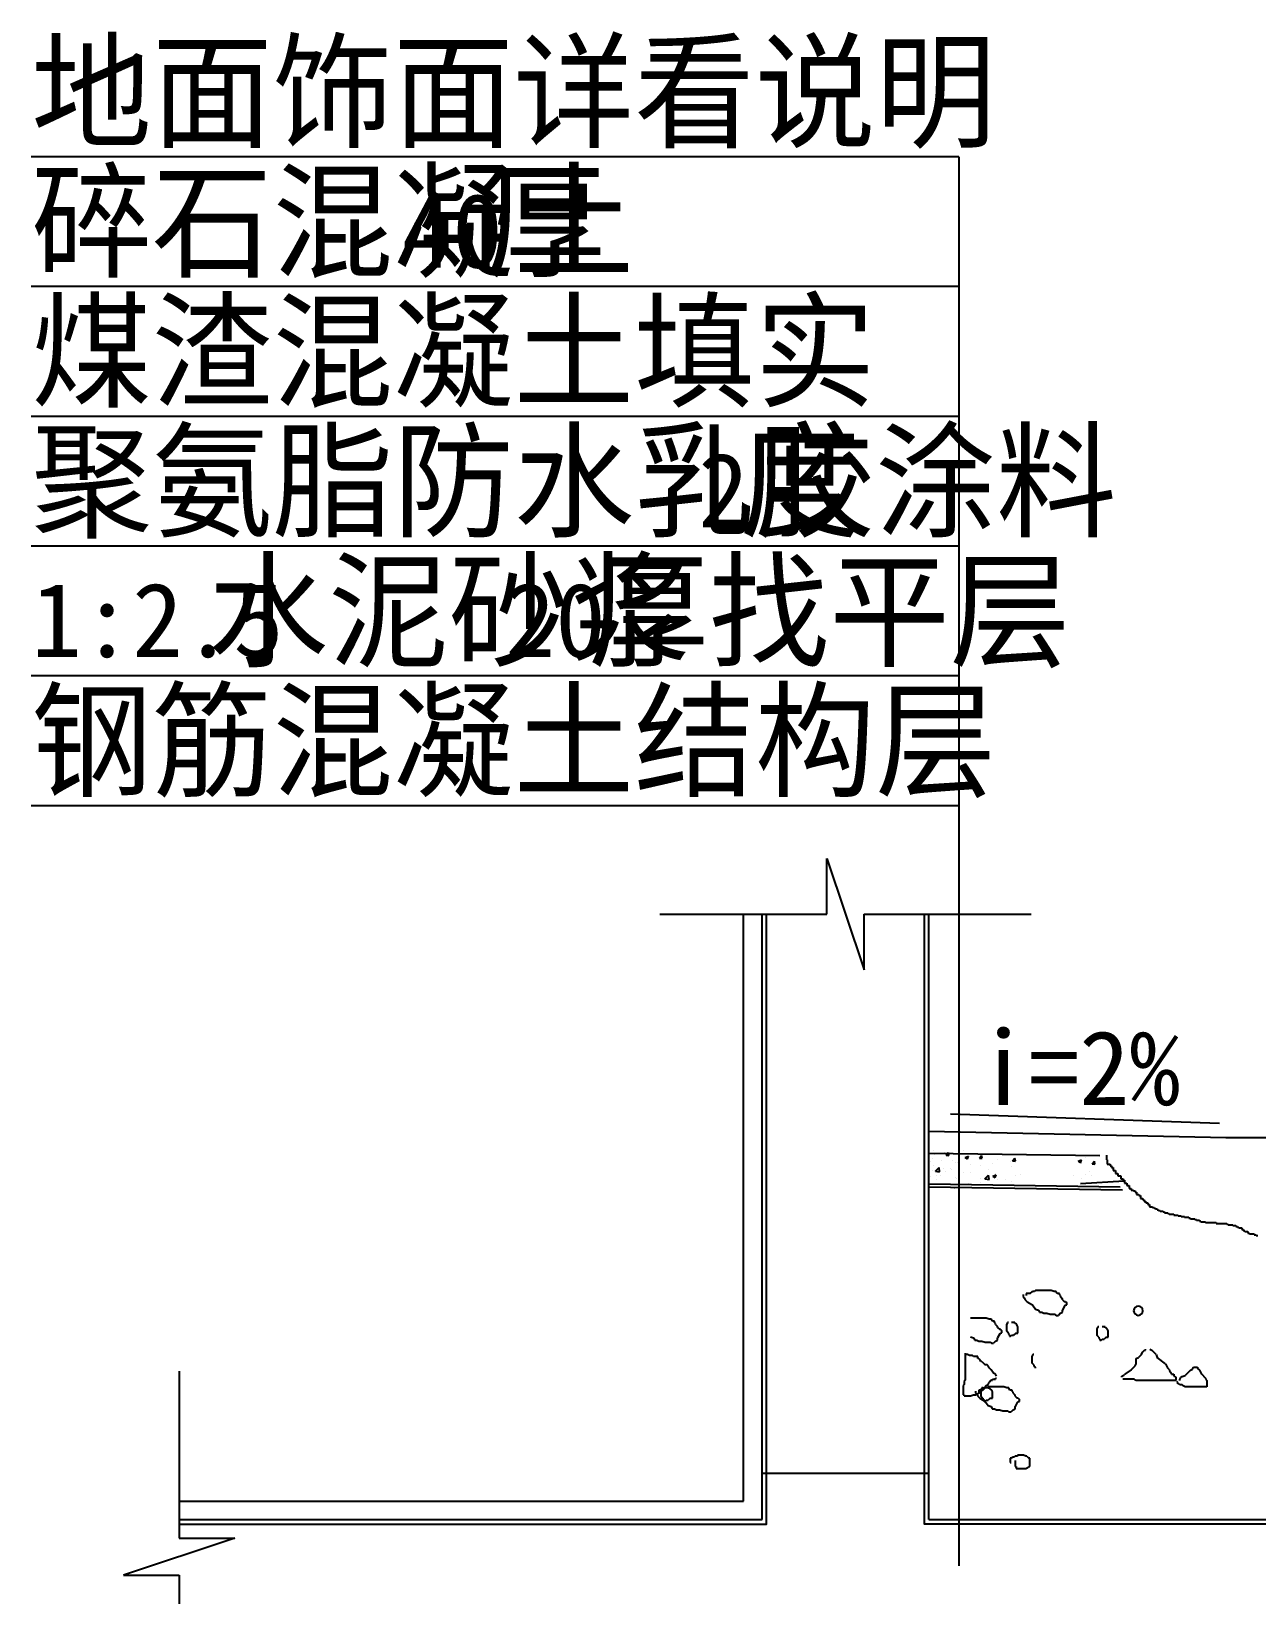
# Model space of a CAD drawing. Header units: metres. Extents: x -750 to 9354, y 114 to 2961.
# Drawn here: x 6578 to 7899, y 1275 to 2961 of the extents above; entities that cross this region are included whole.
import ezdxf

# ---------------------------------------------------------------- set-up
doc = ezdxf.new("R2010")
doc.units = ezdxf.units.M
for name, color, linetype in [('PUB_DIM', 3, 'Continuous'), ('PUB_TEXT', 7, 'Continuous'), ('PUB_WALL', 255, 'Continuous'), ('S_FLOOR', 2, 'Continuous'), ('S_SURFACE', 6, 'Continuous')]:
    doc.layers.add(name, color=color, linetype=linetype)

msp = doc.modelspace()

# ---------------------------------------------------------------- hatches: boundary and pattern name
at = {"layer": 'S_SURFACE'}
h = msp.add_hatch(dxfattribs=at)
h.set_pattern_fill('ANSI31', scale=500)
h.paths.add_polyline_path([(7365.53, 1406.17), (7545.53, 1406.17), (7545.53, 1992.25), (7475.53, 1992.25), (7475.53, 1949.23), (7461.19, 1992.25), (7365.53, 1992.25)])

# ---------------------------------------------------------------- linework, layer by layer
at = {"layer": 'PUB_DIM'}
msp.add_lwpolyline([(7858.59, 1783.46), (7568.59, 1793.46)], dxfattribs=at)
at = {"layer": 'PUB_WALL'}
msp.add_line((7365.53, 1406.17), (7545.53, 1406.17), dxfattribs=at)
for points in [[(8580.53, 2496.17), (8580.53, 1351.17), (7540.53, 1351.17), (7540.53, 2009.23)], [(6737.14, 1351.17), (7370.53, 1351.17), (7370.53, 2009.23)], [(7545.46, 1751.45), (7729.67, 1748.71)], [(7545.53, 1714.94), (7754.23, 1711.7)], [(7545.6, 1718.44), (7751.62, 1715.25)]]:
    msp.add_lwpolyline(points, dxfattribs=at)
at = {"layer": 'S_FLOOR'}
for p, q in [((7365.53, 1356.17), (7365.53, 2009.23)), ((7545.53, 1356.17), (7545.53, 2009.23)), ((7545.53, 1714.94), (7754.23, 1711.7)), ((6737.14, 1356.17), (7365.53, 1356.17)), ((7545.53, 1356.17), (8575.53, 1356.17))]:
    msp.add_line(p, q, dxfattribs=at)
at = {"layer": 'S_SURFACE'}
for p, q in [((6577.81, 2826.48), (7577.81, 2826.48)), ((7577.81, 2826.17), (7577.81, 1306.17)), ((6577.81, 2686.48), (7577.81, 2686.48)), ((6577.81, 2546.48), (7577.81, 2546.48)), ((6577.81, 2406.48), (7577.81, 2406.48)), ((6577.81, 2266.48), (7577.81, 2266.48)), ((6577.81, 2126.48), (7577.81, 2126.48)), ((7435.53, 2069.23), (7475.53, 1949.23)), ((7435.53, 2009.23), (7435.53, 2069.23)), ((7255.53, 2009.23), (7435.53, 2009.23)), ((7345.53, 1376.17), (7345.53, 2009.23)), ((7475.53, 2009.23), (7655.53, 2009.23)), ((7475.53, 1949.23), (7475.53, 2009.23)), ((7475.53, 2008.78), (7475.98, 2009.23)), ((7545.53, 1774.95), (7865.94, 1768.41)), ((7550.85, 1754.27), (7550.85, 1754.27)), ((7583.15, 1753.93), (7583.15, 1753.93)), ((7865.53, 1768.42), (8165.53, 1768.42)), ((7547.21, 1742.81), (7547.21, 1742.81)), ((7549.56, 1745.57), (7549.56, 1745.57)), ((7549.94, 1750.86), (7549.94, 1750.86)), ((7550.25, 1737.63), (7550.25, 1737.63)), ((7551.7, 1749.79), (7551.7, 1749.79)), ((7558.58, 1743.57), (7558.58, 1743.57)), ((7562.46, 1752.51), (7562.46, 1752.51)), ((7563.36, 1748.4), (7563.36, 1748.4)), ((7563.96, 1749.25), (7566.37, 1752.12)), ((7563.96, 1749.25), (7566.95, 1748.99)), ((7564.22, 1751.44), (7564.22, 1751.44)), ((7566.97, 1748.99), (7566.39, 1752.13)), ((7570.63, 1743.82), (7570.63, 1743.82)), ((7573.9, 1741.68), (7573.9, 1741.68)), ((7575.92, 1741.15), (7575.92, 1741.15)), ((7578.72, 1750.57), (7578.72, 1750.57)), ((7583.83, 1746.77), (7583.83, 1746.77)), ((7584.62, 1746.79), (7588.12, 1748.14)), ((7584.62, 1746.79), (7587.1, 1745.12)), ((7587.12, 1745.12), (7588.14, 1748.14)), ((7590.7, 1739.6), (7590.7, 1739.6)), ((7599.82, 1746.11), (7602.23, 1748.98)), ((7599.82, 1746.11), (7602.81, 1745.85)), ((7601.58, 1738.37), (7601.58, 1738.37)), ((7602.83, 1745.86), (7602.25, 1748.99)), ((7609.8, 1750.52), (7609.8, 1750.52)), ((7614.09, 1740.02), (7614.09, 1740.02)), ((7619.86, 1744.6), (7619.86, 1744.6)), ((7633.03, 1742.51), (7633.03, 1742.51)), ((7634.87, 1737.39), (7634.87, 1737.39)), ((7635.69, 1742.97), (7638.1, 1745.85)), ((7635.69, 1742.97), (7638.68, 1742.71)), ((7638.7, 1742.72), (7638.12, 1745.85)), ((7698.92, 1749.61), (7698.92, 1749.61)), ((7706.38, 1742.79), (7709.88, 1744.13)), ((7706.38, 1742.79), (7708.87, 1741.11)), ((7708.89, 1741.12), (7709.9, 1744.14)), ((7710.03, 1740.59), (7710.03, 1740.59)), ((7714.51, 1746.67), (7714.51, 1746.67)), ((7721.46, 1739.84), (7723.87, 1742.71)), ((7721.46, 1739.84), (7724.44, 1739.57)), ((7724.47, 1739.58), (7723.89, 1742.71)), ((7736.71, 1749.14), (7736.71, 1744.24)), ((7736.71, 1744.24), (7737.53, 1744.24)), ((7737.53, 1744.24), (7737.53, 1739.35)), ((7737.53, 1739.35), (7740.79, 1739.35)), ((7740.79, 1739.35), (7740.79, 1737.72)), ((7740.79, 1737.72), (7742.42, 1737.72)), ((7742.42, 1737.72), (7742.42, 1736.08)), ((7547.58, 1725.89), (7547.58, 1725.89)), ((7549.3, 1732.79), (7549.3, 1732.79)), ((7551.06, 1731.72), (7551.06, 1731.72)), ((7552.46, 1731.83), (7556.36, 1735.89)), ((7552.46, 1731.83), (7556.91, 1731.15)), ((7553.41, 1722.98), (7553.41, 1722.98)), ((7553.45, 1727.83), (7553.45, 1727.83)), ((7556.93, 1731.15), (7556.38, 1735.9)), ((7557.97, 1726.92), (7557.97, 1726.92)), ((7561.54, 1734.59), (7561.54, 1734.59)), ((7563.73, 1731.48), (7563.73, 1731.48)), ((7568.24, 1735.28), (7568.24, 1735.28)), ((7570, 1734.21), (7570, 1734.21)), ((7574.27, 1724.76), (7574.27, 1724.76)), ((7575.31, 1724.5), (7575.31, 1724.5)), ((7583.23, 1730.12), (7583.23, 1730.12)), ((7590.42, 1730.35), (7590.42, 1730.35)), ((7600.94, 1720.29), (7600.94, 1720.29)), ((7600.96, 1723.64), (7600.96, 1723.64)), ((7605.82, 1723.56), (7609.72, 1727.62)), ((7605.82, 1723.56), (7610.27, 1722.87)), ((7609.19, 1733.87), (7609.19, 1733.87)), ((7610.29, 1722.87), (7609.74, 1727.62)), ((7609.79, 1722.1), (7609.79, 1722.1)), ((7614.46, 1726.66), (7617.96, 1728.01)), ((7614.46, 1726.66), (7616.95, 1724.99)), ((7616.97, 1724.99), (7617.98, 1728.01)), ((7617.11, 1729.23), (7617.11, 1729.23)), ((7619.88, 1722.79), (7619.88, 1722.79)), ((7627.65, 1722.51), (7627.65, 1722.51)), ((7634.26, 1720.75), (7634.26, 1720.75)), ((7638.95, 1727.1), (7638.95, 1727.1)), ((7643.8, 1728.1), (7643.8, 1728.1)), ((7701.36, 1726.95), (7701.36, 1726.95)), ((7756, 1721.35), (7709.01, 1718.43)), ((7709.42, 1723.95), (7709.42, 1723.95)), ((7713.88, 1728.59), (7713.88, 1728.59)), ((7718.02, 1732.11), (7718.02, 1732.11)), ((7720.4, 1726.97), (7720.4, 1726.97)), ((7742.42, 1736.08), (7744.06, 1736.08)), ((7744.06, 1736.08), (7744.06, 1732.82)), ((7744.06, 1732.82), (7746.51, 1732.82)), ((7746.51, 1732.82), (7746.51, 1729.56)), ((7746.51, 1729.56), (7748.96, 1729.56)), ((7748.96, 1729.56), (7748.96, 1727.11)), ((7748.96, 1727.11), (7752.22, 1727.11)), ((7752.22, 1727.11), (7752.22, 1723.85)), ((7752.22, 1723.85), (7754.67, 1723.85)), ((7754.67, 1723.85), (7754.67, 1722.21)), ((7754.67, 1722.21), (7756.3, 1722.21)), ((7756.3, 1722.21), (7756.3, 1718.95)), ((7573.19, 1714.37), (7573.31, 1714.51)), ((7573.36, 1714.37), (7573.33, 1714.52)), ((7580.63, 1717.09), (7580.63, 1717.09)), ((7588.42, 1718.65), (7588.42, 1718.65)), ((7608.59, 1717.23), (7608.59, 1717.23)), ((7756.3, 1718.95), (7758.75, 1718.95)), ((7758.75, 1718.95), (7758.75, 1716.5)), ((7758.75, 1716.5), (7761.2, 1716.5)), ((7761.2, 1716.5), (7761.2, 1713.24)), ((7761.2, 1713.24), (7763.65, 1713.24)), ((7763.65, 1713.24), (7763.65, 1711.61)), ((7763.65, 1711.61), (7766.1, 1711.61)), ((7766.1, 1711.61), (7766.1, 1710.79)), ((7766.1, 1710.79), (7767.73, 1710.79)), ((7767.73, 1710.79), (7767.73, 1709.16)), ((7767.73, 1709.16), (7769.36, 1709.16)), ((7769.36, 1709.16), (7769.36, 1706.71)), ((7769.36, 1706.71), (7771.81, 1706.71)), ((7771.81, 1706.71), (7771.81, 1705.89)), ((7771.81, 1705.89), (7773.45, 1705.89)), ((7773.45, 1705.89), (7773.45, 1702.63)), ((7773.45, 1702.63), (7775.9, 1702.63)), ((7775.9, 1702.63), (7775.9, 1701)), ((7775.9, 1701), (7777.53, 1701)), ((7777.53, 1701), (7777.53, 1699.37)), ((7777.53, 1699.37), (7779.16, 1699.37)), ((7779.16, 1699.37), (7779.16, 1697.74)), ((7779.16, 1697.74), (7781.61, 1697.74)), ((7781.61, 1697.74), (7781.61, 1696.1)), ((7781.61, 1696.1), (7783.24, 1696.1)), ((7783.24, 1696.1), (7783.24, 1693.66)), ((7783.24, 1693.66), (7786.51, 1693.66)), ((7786.51, 1693.66), (7786.51, 1692.84)), ((7786.51, 1692.84), (7788.14, 1692.84)), ((7788.14, 1692.84), (7788.14, 1692.02)), ((7788.14, 1692.02), (7789.77, 1692.02)), ((7789.77, 1692.02), (7789.77, 1691.21)), ((7789.77, 1691.21), (7791.41, 1691.21)), ((7791.41, 1691.21), (7791.41, 1690.39)), ((7791.41, 1690.39), (7793.04, 1690.39)), ((7793.04, 1690.39), (7793.04, 1689.58)), ((7793.04, 1689.58), (7794.67, 1689.58)), ((7794.67, 1689.58), (7794.67, 1688.76)), ((7794.67, 1688.76), (7797.94, 1688.76)), ((7797.94, 1688.76), (7797.94, 1687.94)), ((7797.94, 1687.94), (7799.57, 1687.94)), ((7799.57, 1687.94), (7799.57, 1687.13)), ((7799.57, 1687.13), (7802.83, 1687.13)), ((7802.83, 1687.13), (7802.83, 1686.31)), ((7802.83, 1686.31), (7804.47, 1686.31)), ((7804.47, 1686.31), (7804.47, 1685.5)), ((7804.47, 1685.5), (7809.37, 1685.5)), ((7809.37, 1685.5), (7809.37, 1684.68)), ((7809.37, 1684.68), (7814.26, 1684.68)), ((7814.26, 1684.68), (7814.26, 1683.86)), ((7814.26, 1683.86), (7817.53, 1683.86)), ((7817.53, 1683.86), (7817.53, 1683.05)), ((7817.53, 1683.05), (7820.79, 1683.05)), ((7820.79, 1683.05), (7820.79, 1682.23)), ((7820.79, 1682.23), (7825.69, 1682.23)), ((7825.69, 1682.23), (7825.69, 1681.42)), ((7825.69, 1681.42), (7827.33, 1681.42)), ((7827.33, 1681.42), (7827.33, 1680.6)), ((7827.33, 1680.6), (7832.22, 1680.6)), ((7832.22, 1680.6), (7832.22, 1679.78)), ((7832.22, 1679.78), (7833.86, 1679.78)), ((7833.86, 1679.78), (7833.86, 1678.97)), ((7833.86, 1678.97), (7837.12, 1678.97)), ((7837.12, 1678.97), (7837.12, 1678.15)), ((7837.12, 1678.15), (7838.75, 1678.15)), ((7838.75, 1678.15), (7838.75, 1677.34)), ((7838.75, 1677.34), (7843.65, 1677.34)), ((7843.65, 1677.34), (7843.65, 1676.52)), ((7843.65, 1676.52), (7855.08, 1676.52)), ((7855.08, 1676.52), (7855.08, 1675.71)), ((7855.08, 1675.71), (7866.51, 1675.71)), ((7866.51, 1675.71), (7866.51, 1674.89)), ((7866.51, 1674.89), (7868.14, 1674.89)), ((7868.14, 1674.89), (7868.14, 1674.07)), ((7868.14, 1674.07), (7873.04, 1674.07)), ((7873.04, 1674.07), (7873.04, 1673.26)), ((7873.04, 1673.26), (7876.31, 1673.26)), ((7876.31, 1673.26), (7876.31, 1672.44)), ((7876.31, 1672.44), (7877.94, 1672.44)), ((7877.94, 1672.44), (7877.94, 1671.63)), ((7877.94, 1671.63), (7879.57, 1671.63)), ((7879.57, 1671.63), (7879.57, 1670.81)), ((7879.57, 1670.81), (7882.84, 1670.81)), ((7882.84, 1670.81), (7882.84, 1669.18)), ((7882.84, 1669.18), (7884.47, 1669.18)), ((7884.47, 1669.18), (7884.47, 1667.55)), ((7884.47, 1667.55), (7886.1, 1667.55)), ((7886.1, 1667.55), (7886.1, 1666.73)), ((7886.1, 1666.73), (7889.37, 1666.73)), ((7889.37, 1666.73), (7889.37, 1665.1)), ((7889.37, 1665.1), (7891, 1665.1)), ((7891, 1665.1), (7891, 1664.28)), ((7891, 1664.28), (7895.9, 1664.28)), ((7895.9, 1664.28), (7895.9, 1663.47)), ((7895.9, 1663.47), (7898.35, 1663.47)), ((7898.35, 1663.47), (7898.35, 1662.65)), ((7898.35, 1662.65), (7899.98, 1662.65)), ((7654.72, 1600.01), (7656.96, 1602.25)), ((7659.2, 1602.25), (7656.96, 1602.25)), ((7660.32, 1603.37), (7659.2, 1602.25)), ((7677.14, 1603.37), (7660.32, 1603.37)), ((7680.51, 1602.25), (7677.14, 1603.37)), ((7682.75, 1602.25), (7680.51, 1602.25)), ((7683.87, 1600.01), (7682.75, 1602.25)), ((7646.87, 1598.89), (7646.87, 1596.65)), ((7646.87, 1596.65), (7647.99, 1595.53)), ((7647.99, 1595.53), (7649.11, 1593.29)), ((7649.11, 1593.29), (7651.35, 1591.04)), ((7654.72, 1600.01), (7650.23, 1600.01)), ((7650.23, 1600.01), (7650.23, 1597.77)), ((7651.35, 1591.04), (7656.96, 1587.68)), ((7656.96, 1587.68), (7660.32, 1583.2)), ((7686.11, 1600.01), (7683.87, 1600.01)), ((7686.11, 1598.89), (7686.11, 1600.01)), ((7687.23, 1597.77), (7686.11, 1598.89)), ((7687.23, 1596.65), (7687.23, 1597.77)), ((7687.23, 1596.65), (7689.47, 1594.41)), ((7689.47, 1593.29), (7689.47, 1594.41)), ((7689.47, 1593.29), (7691.72, 1591.04)), ((7691.72, 1586.56), (7689.47, 1582.08)), ((7692.84, 1591.04), (7691.72, 1591.04)), ((7691.72, 1586.56), (7692.84, 1587.68)), ((7692.84, 1591.04), (7693.96, 1589.92)), ((7692.84, 1587.68), (7693.96, 1587.68)), ((7693.96, 1587.68), (7693.96, 1589.92)), ((7607.14, 1573.37), (7590.32, 1573.37)), ((7610.5, 1572.25), (7607.14, 1573.37)), ((7612.75, 1572.25), (7610.5, 1572.25)), ((7613.87, 1570.01), (7612.75, 1572.25)), ((7616.11, 1570.01), (7613.87, 1570.01)), ((7616.11, 1568.89), (7616.11, 1570.01)), ((7617.23, 1567.77), (7616.11, 1568.89)), ((7630.05, 1568.63), (7628.93, 1566.39)), ((7631.17, 1568.63), (7630.05, 1568.63)), ((7637.9, 1568.63), (7634.54, 1568.63)), ((7637.9, 1567.51), (7637.9, 1568.63)), ((7660.32, 1583.2), (7663.69, 1582.08)), ((7663.69, 1582.08), (7664.81, 1579.84)), ((7664.81, 1579.84), (7667.05, 1579.84)), ((7667.05, 1579.84), (7669.29, 1578.71)), ((7669.29, 1578.71), (7672.66, 1578.71)), ((7672.66, 1578.71), (7676.02, 1577.59)), ((7676.02, 1577.59), (7681.63, 1577.59)), ((7681.63, 1577.59), (7682.75, 1576.47)), ((7682.75, 1576.47), (7684.99, 1576.47)), ((7687.23, 1578.71), (7684.99, 1576.47)), ((7687.23, 1578.71), (7689.47, 1579.84)), ((7689.47, 1579.84), (7689.47, 1582.08)), ((7590.32, 1553.2), (7593.68, 1552.08)), ((7593.68, 1552.08), (7594.81, 1549.84)), ((7617.23, 1566.65), (7617.23, 1567.77)), ((7617.23, 1566.65), (7619.47, 1564.41)), ((7619.47, 1563.29), (7619.47, 1564.41)), ((7619.47, 1563.29), (7621.72, 1561.04)), ((7621.72, 1556.56), (7619.47, 1552.08)), ((7619.47, 1549.84), (7619.47, 1552.08)), ((7622.84, 1561.04), (7621.72, 1561.04)), ((7621.72, 1556.56), (7622.84, 1557.68)), ((7622.84, 1561.04), (7623.96, 1559.92)), ((7622.84, 1557.68), (7623.96, 1557.68)), ((7623.96, 1557.68), (7623.96, 1559.92)), ((7628.93, 1566.39), (7628.93, 1559.66)), ((7631.17, 1557.42), (7628.93, 1559.66)), ((7631.17, 1557.42), (7631.17, 1556.3)), ((7631.17, 1556.3), (7632.29, 1555.18)), ((7632.29, 1555.18), (7632.29, 1554.06)), ((7632.29, 1554.06), (7633.41, 1554.06)), ((7633.41, 1554.06), (7634.54, 1555.18)), ((7634.54, 1555.18), (7636.78, 1555.18)), ((7639.02, 1557.42), (7636.78, 1555.18)), ((7639.02, 1567.51), (7637.9, 1567.51)), ((7640.14, 1566.39), (7639.02, 1567.51)), ((7639.02, 1557.42), (7641.26, 1557.42)), ((7641.26, 1564.14), (7640.14, 1566.39)), ((7641.26, 1557.42), (7641.26, 1564.14)), ((7727.6, 1564.14), (7726.48, 1561.9)), ((7726.48, 1561.9), (7726.48, 1555.18)), ((7728.72, 1552.94), (7726.48, 1555.18)), ((7728.72, 1564.14), (7727.6, 1564.14)), ((7728.72, 1552.94), (7728.72, 1551.82)), ((7728.72, 1551.82), (7729.84, 1550.69)), ((7735.44, 1564.14), (7732.08, 1564.14)), ((7736.57, 1552.94), (7734.32, 1550.69)), ((7735.44, 1563.02), (7735.44, 1564.14)), ((7736.57, 1563.02), (7735.44, 1563.02)), ((7737.69, 1561.9), (7736.57, 1563.02)), ((7736.57, 1552.94), (7738.81, 1552.94)), ((7738.81, 1559.66), (7737.69, 1561.9)), ((7738.81, 1552.94), (7738.81, 1559.66)), ((7584.68, 1535.53), (7584.68, 1506.39)), ((7594.81, 1549.84), (7597.05, 1549.84)), ((7597.05, 1549.84), (7599.29, 1548.71)), ((7599.29, 1548.71), (7602.65, 1548.71)), ((7602.65, 1548.71), (7606.02, 1547.59)), ((7606.02, 1547.59), (7611.62, 1547.59)), ((7611.62, 1547.59), (7612.75, 1546.47)), ((7612.75, 1546.47), (7614.99, 1546.47)), ((7617.23, 1548.71), (7614.99, 1546.47)), ((7617.23, 1548.71), (7619.47, 1549.84)), ((7729.84, 1550.69), (7729.84, 1549.57)), ((7729.84, 1549.57), (7730.96, 1549.57)), ((7730.96, 1549.57), (7732.08, 1550.69)), ((7732.08, 1550.69), (7734.32, 1550.69)), ((7774.56, 1534.39), (7775.69, 1536.64)), ((7775.69, 1536.64), (7777.93, 1538.88)), ((7777.93, 1538.88), (7779.05, 1538.88)), ((7779.05, 1538.88), (7779.05, 1540)), ((7783.53, 1540), (7785.78, 1538.88)), ((7790.26, 1534.39), (7785.78, 1538.88)), ((7586.93, 1534.41), (7585.8, 1534.41)), ((7589.17, 1533.29), (7586.93, 1534.41)), ((7592.53, 1533.29), (7589.17, 1533.29)), ((7593.65, 1532.16), (7592.53, 1533.29)), ((7598.14, 1532.16), (7593.65, 1532.16)), ((7598.14, 1529.92), (7598.14, 1532.16)), ((7599.26, 1529.92), (7598.14, 1529.92)), ((7599.26, 1529.92), (7600.38, 1528.8)), ((7601.5, 1526.56), (7600.38, 1528.8)), ((7602.62, 1526.56), (7601.5, 1526.56)), ((7602.62, 1526.56), (7605.99, 1523.2)), ((7608.23, 1523.2), (7605.99, 1523.2)), ((7609.35, 1522.08), (7608.23, 1523.2)), ((7610.47, 1519.84), (7609.35, 1522.08)), ((7612.71, 1517.59), (7610.47, 1519.84)), ((7657.59, 1534.14), (7656.47, 1531.9)), ((7656.47, 1531.9), (7656.47, 1525.18)), ((7658.72, 1522.94), (7656.47, 1525.18)), ((7658.72, 1534.14), (7657.59, 1534.14)), ((7658.72, 1522.94), (7658.72, 1521.82)), ((7658.72, 1521.82), (7659.84, 1520.69)), ((7659.84, 1520.69), (7659.84, 1519.57)), ((7763.35, 1517.58), (7767.84, 1522.06)), ((7767.84, 1522.06), (7768.96, 1524.31)), ((7768.96, 1529.91), (7771.2, 1531.03)), ((7768.96, 1524.31), (7768.96, 1529.91)), ((7774.56, 1534.39), (7771.2, 1531.03)), ((7790.26, 1534.39), (7791.38, 1531.03)), ((7800.35, 1524.31), (7791.38, 1531.03)), ((7800.35, 1524.31), (7802.59, 1519.82)), ((7804.84, 1517.58), (7802.59, 1519.82)), ((7827.26, 1517.33), (7829.5, 1518.45)), ((7829.5, 1518.45), (7830.62, 1520.69)), ((7830.62, 1520.69), (7835.11, 1520.69)), ((7835.11, 1520.69), (7835.11, 1519.57)), ((7837.35, 1517.33), (7835.11, 1519.57)), ((6737.14, 1516.17), (6737.14, 1336.17)), ((7583.56, 1501.9), (7582.44, 1500.78)), ((7584.68, 1506.39), (7583.56, 1505.27)), ((7583.56, 1505.27), (7583.56, 1501.9)), ((7607.11, 1500.78), (7609.35, 1501.9)), ((7609.35, 1501.9), (7610.47, 1504.14)), ((7612.71, 1506.39), (7610.47, 1504.14)), ((7614.96, 1514.23), (7612.71, 1517.59)), ((7612.71, 1506.39), (7613.83, 1506.39)), ((7613.83, 1506.39), (7613.83, 1507.51)), ((7613.83, 1507.51), (7617.2, 1507.51)), ((7617.2, 1513.11), (7614.96, 1514.23)), ((7618.32, 1510.87), (7617.2, 1513.11)), ((7617.2, 1507.51), (7617.2, 1508.63)), ((7617.2, 1508.63), (7618.32, 1508.63)), ((7753.26, 1510.86), (7755.5, 1511.98)), ((7753.26, 1509.74), (7753.26, 1510.86)), ((7766.72, 1507.49), (7754.38, 1507.49)), ((7755.5, 1511.98), (7756.62, 1513.1)), ((7763.35, 1517.58), (7756.62, 1513.1)), ((7768.96, 1506.37), (7766.72, 1507.49)), ((7811.56, 1506.37), (7768.96, 1506.37)), ((7804.84, 1517.58), (7804.84, 1516.46)), ((7804.84, 1516.46), (7805.96, 1515.34)), ((7805.96, 1515.34), (7807.08, 1513.1)), ((7807.08, 1513.1), (7809.32, 1513.1)), ((7809.32, 1513.1), (7809.32, 1510.86)), ((7809.32, 1510.86), (7810.44, 1510.86)), ((7810.44, 1510.86), (7811.56, 1509.74)), ((7811.56, 1509.74), (7811.56, 1506.37)), ((7813.81, 1503.88), (7812.69, 1505)), ((7813.81, 1502.76), (7813.81, 1503.88)), ((7814.93, 1502.76), (7813.81, 1502.76)), ((7816.05, 1501.64), (7814.93, 1502.76)), ((7816.05, 1507.25), (7817.17, 1509.49)), ((7816.05, 1506.12), (7816.05, 1507.25)), ((7818.29, 1501.64), (7816.05, 1501.64)), ((7817.17, 1509.49), (7818.29, 1510.61)), ((7818.29, 1510.61), (7821.66, 1511.73)), ((7819.41, 1500.52), (7818.29, 1501.64)), ((7827.26, 1517.33), (7821.66, 1511.73)), ((7839.59, 1512.85), (7837.35, 1517.33)), ((7844.08, 1508.37), (7839.59, 1512.85)), ((7844.08, 1508.37), (7844.08, 1507.25)), ((7844.08, 1507.25), (7845.2, 1506.12)), ((7845.2, 1506.12), (7845.2, 1499.4)), ((7582.44, 1500.78), (7582.44, 1490.69)), ((7582.44, 1490.69), (7583.56, 1490.69)), ((7583.56, 1490.69), (7583.56, 1489.57)), ((7583.56, 1489.57), (7590.29, 1489.57)), ((7590.29, 1489.57), (7593.65, 1490.69)), ((7593.65, 1490.69), (7595.89, 1490.69)), ((7595.84, 1494.82), (7595.84, 1492.58)), ((7595.84, 1492.58), (7596.96, 1491.45)), ((7600.38, 1492.94), (7595.89, 1490.69)), ((7596.96, 1491.45), (7598.08, 1489.21)), ((7598.08, 1489.21), (7600.32, 1486.97)), ((7599.2, 1495.94), (7599.2, 1493.7)), ((7603.68, 1495.94), (7599.2, 1495.94)), ((7600.32, 1486.97), (7605.93, 1483.61)), ((7602.62, 1495.18), (7600.38, 1492.94)), ((7602.62, 1498.29), (7601.5, 1496.05)), ((7601.5, 1496.05), (7601.5, 1489.32)), ((7603.74, 1487.08), (7601.5, 1489.32)), ((7602.62, 1497.42), (7604.86, 1498.54)), ((7603.74, 1498.29), (7602.62, 1498.29)), ((7602.62, 1495.18), (7602.62, 1497.42)), ((7603.68, 1495.94), (7605.93, 1498.18)), ((7603.74, 1487.08), (7603.74, 1485.96)), ((7603.74, 1485.96), (7604.86, 1484.84)), ((7604.86, 1498.54), (7605.99, 1498.54)), ((7604.86, 1484.84), (7604.86, 1483.72)), ((7608.17, 1498.18), (7605.93, 1498.18)), ((7607.11, 1500.78), (7605.99, 1499.66)), ((7605.99, 1498.54), (7605.99, 1499.66)), ((7605.99, 1483.72), (7607.11, 1484.84)), ((7610.47, 1498.29), (7607.11, 1498.29)), ((7607.11, 1484.84), (7609.35, 1484.84)), ((7609.29, 1499.3), (7608.17, 1498.18)), ((7626.11, 1499.3), (7609.29, 1499.3)), ((7611.59, 1487.08), (7609.35, 1484.84)), ((7610.47, 1497.17), (7610.47, 1498.29)), ((7611.59, 1497.17), (7610.47, 1497.17)), ((7612.71, 1496.05), (7611.59, 1497.17)), ((7611.59, 1487.08), (7613.83, 1487.08)), ((7613.83, 1493.81), (7612.71, 1496.05)), ((7613.83, 1487.08), (7613.83, 1493.81)), ((7629.47, 1498.18), (7626.11, 1499.3)), ((7631.72, 1498.18), (7629.47, 1498.18)), ((7632.84, 1495.94), (7631.72, 1498.18)), ((7635.08, 1495.94), (7632.84, 1495.94)), ((7635.08, 1494.82), (7635.08, 1495.94)), ((7636.2, 1493.7), (7635.08, 1494.82)), ((7636.2, 1492.58), (7636.2, 1493.7)), ((7636.2, 1492.58), (7638.44, 1490.33)), ((7638.44, 1489.21), (7638.44, 1490.33)), ((7638.44, 1489.21), (7640.68, 1486.97)), ((7641.81, 1486.97), (7640.68, 1486.97)), ((7641.81, 1486.97), (7642.93, 1485.85)), ((7642.93, 1483.61), (7642.93, 1485.85)), ((7821.66, 1499.4), (7819.41, 1500.52)), ((7845.2, 1499.4), (7821.66, 1499.4)), ((7604.86, 1483.72), (7605.99, 1483.72)), ((7605.93, 1483.61), (7609.29, 1479.13)), ((7609.29, 1479.13), (7612.65, 1478.01)), ((7612.65, 1478.01), (7613.78, 1475.76)), ((7613.78, 1475.76), (7616.02, 1475.76)), ((7616.02, 1475.76), (7618.26, 1474.64)), ((7618.26, 1474.64), (7621.62, 1474.64)), ((7621.62, 1474.64), (7624.99, 1473.52)), ((7624.99, 1473.52), (7630.59, 1473.52)), ((7630.59, 1473.52), (7631.72, 1472.4)), ((7631.72, 1472.4), (7633.96, 1472.4)), ((7636.2, 1474.64), (7633.96, 1472.4)), ((7636.2, 1474.64), (7638.44, 1475.76)), ((7640.68, 1482.49), (7638.44, 1478.01)), ((7638.44, 1475.76), (7638.44, 1478.01)), ((7640.68, 1482.49), (7641.81, 1483.61)), ((7641.81, 1483.61), (7642.93, 1483.61)), ((7634.08, 1422.33), (7632.96, 1422.33)), ((7632.96, 1422.33), (7632.96, 1417.84)), ((7632.96, 1417.84), (7634.08, 1417.84)), ((7636.32, 1423.45), (7634.08, 1422.33)), ((7637.44, 1423.45), (7636.32, 1423.45)), ((7638.56, 1424.57), (7637.44, 1423.45)), ((7640.81, 1424.57), (7638.56, 1424.57)), ((7638.56, 1420.08), (7638.56, 1413.36)), ((7647.53, 1425.69), (7640.81, 1425.69)), ((7640.81, 1425.69), (7640.81, 1424.57)), ((7649.77, 1424.57), (7647.53, 1425.69)), ((7650.9, 1424.57), (7649.77, 1424.57)), ((7650.9, 1424.57), (7653.14, 1422.33)), ((7654.26, 1422.33), (7653.14, 1422.33)), ((7654.26, 1413.36), (7654.26, 1422.33)), ((7638.56, 1413.36), (7639.68, 1413.36)), ((7639.68, 1413.36), (7639.68, 1411.12)), ((7639.68, 1411.12), (7649.77, 1411.12)), ((7649.77, 1411.12), (7652.02, 1412.24)), ((7652.02, 1412.24), (7653.14, 1413.36)), ((7653.14, 1413.36), (7654.26, 1413.36)), ((6737.14, 1376.17), (7345.53, 1376.17)), ((6797.14, 1336.17), (6677.14, 1296.17)), ((6737.14, 1336.17), (6797.14, 1336.17)), ((6677.14, 1296.17), (6737.14, 1296.17)), ((6737.14, 1296.17), (6737.14, 1116.17))]:
    msp.add_line(p, q, dxfattribs=at)
for start, end in [(0, 180), (180, 0)]:
    msp.add_arc((7771.16, 1581.48), 5, start, end, dxfattribs=at)

# ---------------------------------------------------------------- texts
at = {"layer": 'PUB_TEXT'}
for s, height, p in [('地面饰面详看说明', 100, (6577.81, 2846.48)), ('碎石混凝土', 100, (6577.81, 2706.48)), ('厚', 100, (7066.99, 2706.48)), ('40', 80, (6977.2, 2706.48)), ('煤渣混凝土填实', 100, (6577.81, 2566.48)), ('聚氨脂防水乳胶涂料', 100, (6577.81, 2426.48)), ('度', 100, (7341.51, 2426.48)), ('2', 80, (7296.8, 2426.48)), ('水泥砂浆', 100, (6768.01, 2286.48)), ('厚找平层', 100, (7178.05, 2286.48)), ('1:2.5', 80, (6577.81, 2286.48)), ('20', 80, (7088.26, 2286.48)), ('钢筋混凝土结构层', 100, (6577.81, 2146.48)), ('i=2%', 80, (7598.59, 1803.46))]:
    msp.add_text(s, height=height, dxfattribs=at).set_placement(p)

doc.saveas('drawing.dxf')
